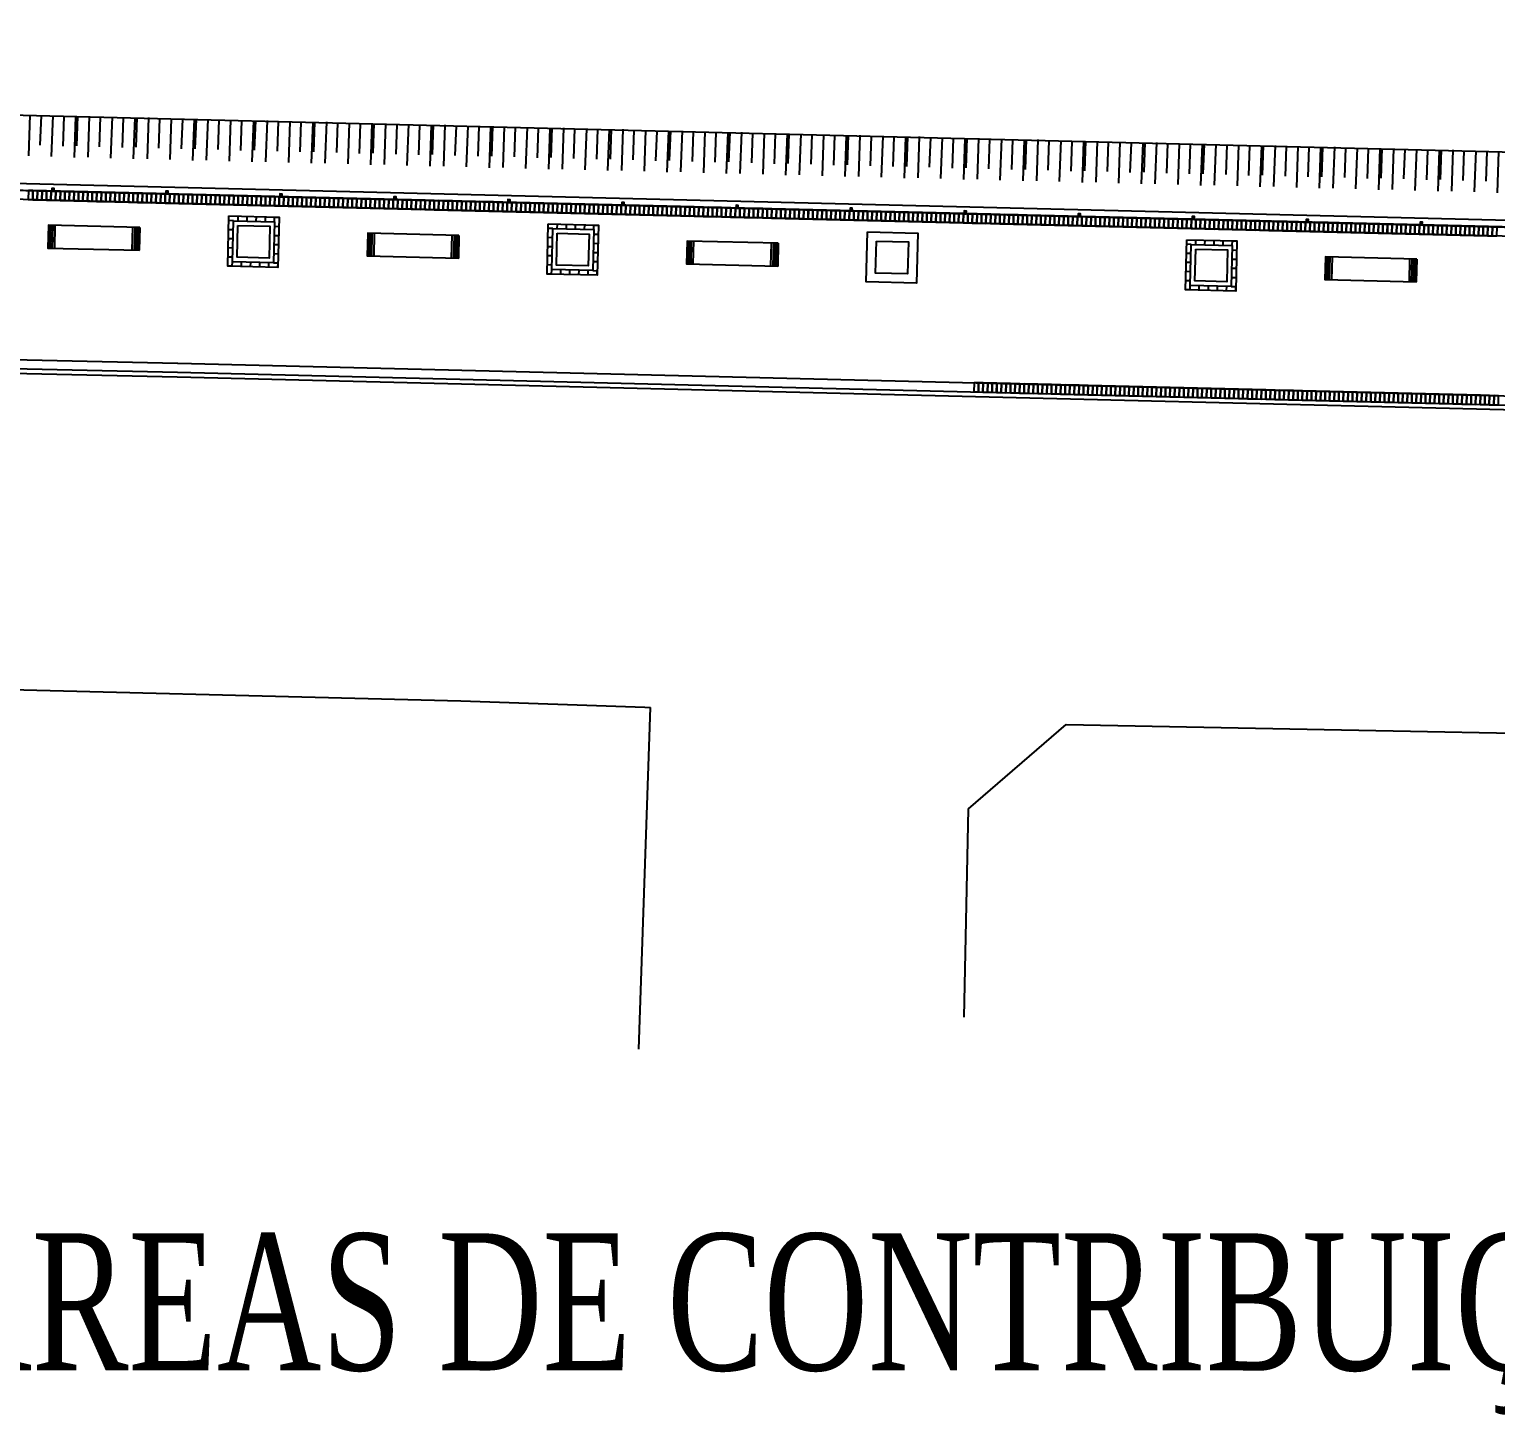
# Model space of a CAD drawing. Header units: inches. Extents: x 542650 to 544515, y 9574150 to 9574595.
# Drawn here: x 544399.41 to 544431.55, y 9574432.23 to 9574462.6 of the extents above; entities that cross this region are included whole.
import ezdxf

# ---------------------------------------------------------------- set-up
doc = ezdxf.new("R2010")
doc.units = ezdxf.units.IN
doc.header["$MEASUREMENT"] = 0
doc.layers.add('I-ARQ', color=8, linetype='Continuous')
doc.layers.add('I-NORMO_INST', color=4, linetype='Continuous')
doc.styles.add('ROMANS', font='romans', dxfattribs={"height": 0.2})
doc.styles.add('TITULO', font='times.ttf')

# ---------------------------------------------------------------- blocks, each defined once
blk = doc.blocks.new('TITOLO HS')
at = {"style": 'TITULO', "width": 0.7}
blk.add_attdef('LNOME', (0.000057, 0.002997), '', height=0.006, dxfattribs=at)
at = {"color": 253, "style": 'ROMANS', "width": 0.7}
blk.add_attdef('LESC', (0.01163, -0.000028), '', height=0.002, dxfattribs=at)
blk = doc.blocks.new('A$C14C97071')
at = {"layer": 'I-ARQ'}
for p, q in [((0, 0.5), (0, 0)), ((0.01, 0), (0.01, 0.5)), ((0.03, 0), (0.03, 0.5)), ((0.06, 0), (0.06, 0.5)), ((0.1, 0), (0.1, 0.5)), ((0.15, 0), (0.15, 0.5)), ((1.85, 0), (1.85, 0.5)), ((1.9, 0), (1.9, 0.5)), ((1.94, 0), (1.94, 0.5)), ((1.97, 0), (1.97, 0.5)), ((1.99, 0), (1.99, 0.5)), ((2, 0.5), (2, 0)), ((2, 0.5), (2, 0))]:
    blk.add_line(p, q, dxfattribs=at)
blk.add_lwpolyline([(0, 0.5), (2, 0.5), (2, 0), (0, 0)], close=True, dxfattribs=at)
blk = doc.blocks.new('TALUDE 02')
at = {"layer": 'I-ARQ'}
for p, q in [((-0.5, -0.006), (-0.507, 0.645)), ((-0.243, -0.013), (-0.253, 0.89)), ((0, 0), (-0.007, 0.651)), ((0.257, -0.007), (0.247, 0.895)), ((0.5, 0.006), (0.493, 0.657)), ((0.757, -0.001), (0.747, 0.901))]:
    blk.add_line(p, q, dxfattribs=at)
blk = doc.blocks.new('CERCA')
blk.add_lwpolyline([(-0.025, 0), (0.025, 0), (0.025, -0.06), (-0.025, -0.06)], close=True)
blk = doc.blocks.new('PISO TIJOLINHO')
at = {"layer": 'I-ARQ'}
blk.add_lwpolyline([(-0.05, 0), (-0.05, 0.2), (0.05, 0.2), (0.05, 0)], close=True, dxfattribs=at)
blk = doc.blocks.new('BL PRAÇA')
at = {"layer": 'I-ARQ'}
for p, q in [((464368.636, 9296025.782), (464371.59, 9295906.478)), ((464368.831, 9296025.977), (464371.786, 9295906.647)), ((464373.439, 9295906.514), (464370.56, 9296022.78)), ((464367.82, 9296004.178), (464367.92, 9296004.181)), ((464367.922, 9296004.081), (464367.92, 9296004.181)), ((464368.122, 9296004.086), (464368.12, 9296004.186)), ((464368.322, 9296004.091), (464368.32, 9296004.191)), ((464368.522, 9296004.096), (464368.52, 9296004.196)), ((464368.722, 9296004.101), (464368.72, 9296004.201)), ((464368.922, 9296004.106), (464368.92, 9296004.206)), ((464367.825, 9296003.979), (464367.925, 9296003.981)), ((464368.822, 9296004.103), (464368.922, 9296004.106)), ((464368.827, 9296003.903), (464368.927, 9296003.906)), ((464367.83, 9296003.779), (464367.93, 9296003.781)), ((464367.835, 9296003.579), (464367.935, 9296003.581)), ((464368.832, 9296003.703), (464368.932, 9296003.706)), ((464367.84, 9296003.379), (464367.94, 9296003.381)), ((464368.837, 9296003.503), (464368.937, 9296003.506)), ((464368.842, 9296003.303), (464368.942, 9296003.306)), ((464367.845, 9296003.179), (464367.945, 9296003.181)), ((464367.845, 9296003.179), (464367.847, 9296003.079)), ((464367.845, 9296003.179), (464367.847, 9296003.079)), ((464368.045, 9296003.184), (464368.047, 9296003.084)), ((464368.245, 9296003.189), (464368.247, 9296003.089)), ((464368.445, 9296003.194), (464368.447, 9296003.094)), ((464368.645, 9296003.199), (464368.647, 9296003.099)), ((464368.844, 9296003.204), (464368.847, 9296003.104)), ((464368.167, 9295990.183), (464368.267, 9295990.185)), ((464368.269, 9295990.085), (464368.267, 9295990.185)), ((464368.469, 9295990.09), (464368.467, 9295990.19)), ((464368.669, 9295990.095), (464368.666, 9295990.195)), ((464368.869, 9295990.1), (464368.866, 9295990.2)), ((464369.069, 9295990.105), (464369.066, 9295990.205)), ((464369.169, 9295990.108), (464369.269, 9295990.11)), ((464369.269, 9295990.11), (464369.266, 9295990.21)), ((464368.172, 9295989.983), (464368.272, 9295989.985)), ((464368.177, 9295989.783), (464368.276, 9295989.785)), ((464369.174, 9295989.908), (464369.274, 9295989.91)), ((464369.179, 9295989.708), (464369.279, 9295989.71)), ((464368.181, 9295989.583), (464368.281, 9295989.585)), ((464368.186, 9295989.383), (464368.286, 9295989.385)), ((464369.184, 9295989.508), (464369.284, 9295989.51)), ((464368.191, 9295989.183), (464368.291, 9295989.186)), ((464368.191, 9295989.183), (464368.194, 9295989.083)), ((464368.191, 9295989.183), (464368.194, 9295989.083)), ((464368.391, 9295989.188), (464368.394, 9295989.088)), ((464368.591, 9295989.193), (464368.594, 9295989.093)), ((464368.791, 9295989.198), (464368.794, 9295989.098)), ((464368.991, 9295989.203), (464368.994, 9295989.103)), ((464369.189, 9295989.308), (464369.289, 9295989.31)), ((464369.191, 9295989.208), (464369.194, 9295989.108)), ((464368.34, 9295983.185), (464368.44, 9295983.187)), ((464368.345, 9295982.985), (464368.445, 9295982.987)), ((464368.442, 9295983.087), (464368.44, 9295983.187)), ((464368.642, 9295983.092), (464368.64, 9295983.192)), ((464368.842, 9295983.097), (464368.84, 9295983.197)), ((464369.042, 9295983.102), (464369.04, 9295983.202)), ((464369.242, 9295983.107), (464369.24, 9295983.207)), ((464369.342, 9295983.11), (464369.442, 9295983.112)), ((464369.442, 9295983.112), (464369.44, 9295983.212)), ((464368.35, 9295982.785), (464368.45, 9295982.787)), ((464369.347, 9295982.91), (464369.447, 9295982.912)), ((464369.352, 9295982.71), (464369.452, 9295982.712)), ((464368.355, 9295982.585), (464368.455, 9295982.588)), ((464368.36, 9295982.385), (464368.46, 9295982.388)), ((464369.357, 9295982.51), (464369.457, 9295982.512)), ((464368.365, 9295982.185), (464368.465, 9295982.188)), ((464368.365, 9295982.185), (464368.367, 9295982.085)), ((464368.365, 9295982.185), (464368.367, 9295982.085)), ((464368.565, 9295982.19), (464368.567, 9295982.09)), ((464368.765, 9295982.195), (464368.767, 9295982.095)), ((464368.964, 9295982.2), (464368.967, 9295982.1)), ((464369.164, 9295982.205), (464369.167, 9295982.105)), ((464369.362, 9295982.31), (464369.462, 9295982.312)), ((464369.364, 9295982.21), (464369.367, 9295982.11))]:
    blk.add_line(p, q, dxfattribs=at)
for points in [[(464365.944, 9295980.98), (464364.857, 9296024.878), (464363.821, 9296061.55)], [(464358.322, 9296000.464), (464357.98, 9296017.817), (464357.569, 9296035.205)], [(464366.044, 9295980.983), (464364.957, 9296024.881), (464364.923, 9296026.081)], [(464366.244, 9295980.988), (464365.157, 9296024.886), (464365.129, 9296025.875), (464368.636, 9296025.782)], [(464418.306, 9295898.619), (464371.786, 9295906.647), (464368.831, 9296025.977), (464470.316, 9296025.139), (464470.316, 9295889.644), (464428.161, 9295896.919)], [(464371.933, 9295906.774), (464368.985, 9296025.826), (464470.166, 9296024.99), (464470.166, 9295889.822)], [(464418.332, 9295898.767), (464371.933, 9295906.774), (464368.985, 9296025.826), (464470.166, 9296024.99), (464470.166, 9295889.822), (464428.186, 9295897.066)], [(464351.9, 9295998.224), (464356.468, 9295998.322), (464358.322, 9296000.464)], [(464351.202, 9295991.095), (464358.694, 9295991.354)], [(464358.838, 9295987.196), (464358.699, 9295991.226), (464358.694, 9295991.354)], [(464360.063, 9295938.407), (464358.838, 9295987.196)], [(464368.018, 9295906.359), (464367.739, 9295917.273), (464367.273, 9295933.878), (464366.759, 9295948.848), (464366.38, 9295965.81), (464366.044, 9295980.982)], [(464368.222, 9295906.197), (464367.939, 9295917.278), (464367.473, 9295933.885), (464366.959, 9295948.854), (464366.58, 9295965.815), (464366.244, 9295980.987)]]:
    blk.add_lwpolyline(points, dxfattribs=at)
for points in [[(464368.947, 9296003.106), (464368.92, 9296004.206), (464367.82, 9296004.178), (464367.847, 9296003.079)], [(464368.844, 9296003.204), (464368.822, 9296004.103), (464367.922, 9296004.081), (464367.945, 9296003.181)], [(464368.742, 9296003.301), (464368.725, 9296004.001), (464368.025, 9296003.983), (464368.042, 9296003.284)], [(464369.12, 9295996.108), (464369.093, 9295997.208), (464367.993, 9295997.181), (464368.021, 9295996.081)], [(464368.915, 9295996.303), (464368.898, 9295997.003), (464368.198, 9295996.986), (464368.216, 9295996.286)], [(464369.294, 9295989.11), (464369.266, 9295990.21), (464368.167, 9295990.183), (464368.194, 9295989.083)], [(464369.191, 9295989.208), (464369.169, 9295990.108), (464368.269, 9295990.085), (464368.291, 9295989.186)], [(464369.089, 9295989.305), (464369.071, 9295990.005), (464368.371, 9295989.988), (464368.389, 9295989.288)], [(464369.467, 9295982.112), (464369.44, 9295983.212), (464368.34, 9295983.185), (464368.367, 9295982.085)], [(464369.364, 9295982.21), (464369.342, 9295983.11), (464368.442, 9295983.087), (464368.465, 9295982.188)], [(464369.262, 9295982.307), (464369.245, 9295983.007), (464368.545, 9295982.99), (464368.562, 9295982.29)]]:
    blk.add_lwpolyline(points, close=True, dxfattribs=at)
blk.add_lwpolyline([(464376.521, 9295897.711), (464372.174, 9295898.436, -0.359368), (464367.998, 9295903.24), (464367.639, 9295917.27), (464367.173, 9295933.875), (464366.659, 9295948.845), (464366.28, 9295965.808), (464365.944, 9295980.98)], format="xyb", dxfattribs=at)
for name, p, rotation in [('PISO TIJOLINHO', (464365.327, 9296009.886), 271.4288196814929), ('PISO TIJOLINHO', (464365.329, 9296009.786), 271.4288196814929), ('PISO TIJOLINHO', (464365.332, 9296009.686), 271.4288196814929), ('PISO TIJOLINHO', (464365.334, 9296009.586), 271.4288196814929), ('PISO TIJOLINHO', (464369.03, 9296009.851), 271.4184652561699), ('PISO TIJOLINHO', (464369.032, 9296009.751), 271.4184652561699), ('PISO TIJOLINHO', (464369.035, 9296009.651), 271.4184652561699), ('TALUDE 02', (464370.897, 9296009.182), 91.41846525649117), ('PISO TIJOLINHO', (464365.337, 9296009.486), 271.4288196814929), ('PISO TIJOLINHO', (464365.339, 9296009.386), 271.4288196814929), ('PISO TIJOLINHO', (464365.342, 9296009.286), 271.4288196814929), ('PISO TIJOLINHO', (464369.037, 9296009.551), 271.4184652561699), ('PISO TIJOLINHO', (464369.04, 9296009.451), 271.4184652561699), ('PISO TIJOLINHO', (464369.042, 9296009.351), 271.4184652561699), ('PISO TIJOLINHO', (464365.344, 9296009.186), 271.4288196814929), ('PISO TIJOLINHO', (464365.347, 9296009.086), 271.4288196814929), ('PISO TIJOLINHO', (464365.349, 9296008.986), 271.4288196814929), ('PISO TIJOLINHO', (464369.045, 9296009.251), 271.4184652561699), ('PISO TIJOLINHO', (464369.047, 9296009.151), 271.4184652561699), ('PISO TIJOLINHO', (464369.05, 9296009.052), 271.4184652561699), ('PISO TIJOLINHO', (464369.052, 9296008.952), 271.4184652561699), ('PISO TIJOLINHO', (464365.352, 9296008.886), 271.4288196814929), ('PISO TIJOLINHO', (464365.354, 9296008.786), 271.4288196814929), ('PISO TIJOLINHO', (464365.357, 9296008.686), 271.4288196814929), ('PISO TIJOLINHO', (464369.055, 9296008.852), 271.4184652561699), ('PISO TIJOLINHO', (464369.057, 9296008.752), 271.4184652561699), ('PISO TIJOLINHO', (464369.06, 9296008.652), 271.4184652561699), ('PISO TIJOLINHO', (464365.359, 9296008.586), 271.4288196814929), ('PISO TIJOLINHO', (464365.362, 9296008.486), 271.4288196814929), ('PISO TIJOLINHO', (464365.364, 9296008.386), 271.4288196814929), ('PISO TIJOLINHO', (464369.062, 9296008.552), 271.4184652561699), ('PISO TIJOLINHO', (464369.065, 9296008.452), 271.4184652561699), ('PISO TIJOLINHO', (464369.067, 9296008.352), 271.4184652561699), ('TALUDE 02', (464370.929, 9296007.882), 91.41846525649117), ('PISO TIJOLINHO', (464365.367, 9296008.286), 271.4288196814929), ('PISO TIJOLINHO', (464365.369, 9296008.186), 271.4288196814929), ('PISO TIJOLINHO', (464365.372, 9296008.086), 271.4288196814929), ('PISO TIJOLINHO', (464365.374, 9296007.986), 271.4288196814929), ('A$C14C97071', (464368.022, 9296008.135), 271.4184652555464), ('PISO TIJOLINHO', (464369.07, 9296008.252), 271.4184652561699), ('PISO TIJOLINHO', (464369.072, 9296008.152), 271.4184652561699), ('PISO TIJOLINHO', (464369.075, 9296008.052), 271.4184652561699), ('CERCA', (464369.27, 9296008.244), 91.41846525654215), ('PISO TIJOLINHO', (464365.377, 9296007.886), 271.4288196814929), ('PISO TIJOLINHO', (464365.379, 9296007.786), 271.4288196814929), ('PISO TIJOLINHO', (464365.382, 9296007.686), 271.4288196814929), ('PISO TIJOLINHO', (464369.077, 9296007.952), 271.4184652561699), ('PISO TIJOLINHO', (464369.08, 9296007.852), 271.4184652561699), ('PISO TIJOLINHO', (464369.082, 9296007.752), 271.4184652561699), ('PISO TIJOLINHO', (464369.084, 9296007.652), 271.4184652561699), ('PISO TIJOLINHO', (464365.384, 9296007.587), 271.4288196814929), ('PISO TIJOLINHO', (464365.387, 9296007.487), 271.4288196814929), ('PISO TIJOLINHO', (464365.389, 9296007.387), 271.4288196814929), ('PISO TIJOLINHO', (464369.087, 9296007.552), 271.4184652561699), ('PISO TIJOLINHO', (464369.089, 9296007.452), 271.4184652561699), ('PISO TIJOLINHO', (464369.092, 9296007.352), 271.4184652561699), ('PISO TIJOLINHO', (464365.392, 9296007.287), 271.4288196814929), ('PISO TIJOLINHO', (464365.394, 9296007.187), 271.4288196814929), ('PISO TIJOLINHO', (464365.397, 9296007.087), 271.4288196814929), ('PISO TIJOLINHO', (464369.094, 9296007.252), 271.4184652561699), ('PISO TIJOLINHO', (464369.097, 9296007.152), 271.4184652561699), ('PISO TIJOLINHO', (464369.099, 9296007.052), 271.4184652561699), ('TALUDE 02', (464370.961, 9296006.583), 91.41846525649117), ('PISO TIJOLINHO', (464365.399, 9296006.987), 271.4288196814929), ('PISO TIJOLINHO', (464365.402, 9296006.887), 271.4288196814929), ('PISO TIJOLINHO', (464365.404, 9296006.787), 271.4288196814929), ('PISO TIJOLINHO', (464365.407, 9296006.687), 271.4288196814929), ('PISO TIJOLINHO', (464369.102, 9296006.952), 271.4184652561699), ('PISO TIJOLINHO', (464369.104, 9296006.852), 271.4184652561699), ('PISO TIJOLINHO', (464369.107, 9296006.752), 271.4184652561699), ('PISO TIJOLINHO', (464365.409, 9296006.587), 271.4288196814929), ('PISO TIJOLINHO', (464365.412, 9296006.487), 271.4288196814929), ('PISO TIJOLINHO', (464365.414, 9296006.387), 271.4288196814929), ('PISO TIJOLINHO', (464369.109, 9296006.652), 271.4184652561699), ('PISO TIJOLINHO', (464369.112, 9296006.552), 271.4184652561699), ('PISO TIJOLINHO', (464369.114, 9296006.452), 271.4184652561699), ('PISO TIJOLINHO', (464365.417, 9296006.287), 271.4288196814929), ('PISO TIJOLINHO', (464365.419, 9296006.187), 271.4288196814929), ('PISO TIJOLINHO', (464365.421, 9296006.087), 271.4288196814929), ('PISO TIJOLINHO', (464369.117, 9296006.352), 271.4184652561699), ('PISO TIJOLINHO', (464369.119, 9296006.252), 271.4184652561699), ('PISO TIJOLINHO', (464369.122, 9296006.152), 271.4184652561699), ('PISO TIJOLINHO', (464369.124, 9296006.052), 271.4184652561699), ('PISO TIJOLINHO', (464365.424, 9296005.987), 271.4288196814929), ('PISO TIJOLINHO', (464365.426, 9296005.887), 271.4288196814929), ('PISO TIJOLINHO', (464365.429, 9296005.787), 271.4288196814929), ('PISO TIJOLINHO', (464369.127, 9296005.952), 271.4184652561699), ('PISO TIJOLINHO', (464369.129, 9296005.853), 271.4184652561699), ('PISO TIJOLINHO', (464369.131, 9296005.753), 271.4184652561699), ('TALUDE 02', (464370.994, 9296005.283), 91.41846525649117), ('PISO TIJOLINHO', (464365.431, 9296005.687), 271.4288196814929), ('PISO TIJOLINHO', (464365.434, 9296005.587), 271.4288196814929), ('PISO TIJOLINHO', (464365.436, 9296005.487), 271.4288196814929), ('PISO TIJOLINHO', (464369.134, 9296005.653), 271.4184652561699), ('PISO TIJOLINHO', (464369.136, 9296005.553), 271.4184652561699), ('PISO TIJOLINHO', (464369.139, 9296005.453), 271.4184652561699), ('CERCA', (464369.332, 9296005.745), 91.41846525654215), ('PISO TIJOLINHO', (464365.439, 9296005.387), 271.4288196814929), ('PISO TIJOLINHO', (464365.441, 9296005.287), 271.4288196814929), ('PISO TIJOLINHO', (464365.444, 9296005.187), 271.4288196814929), ('PISO TIJOLINHO', (464365.446, 9296005.087), 271.4288196814929), ('PISO TIJOLINHO', (464369.141, 9296005.353), 271.4184652561699), ('PISO TIJOLINHO', (464369.144, 9296005.253), 271.4184652561699), ('PISO TIJOLINHO', (464369.146, 9296005.153), 271.4184652561699), ('PISO TIJOLINHO', (464365.449, 9296004.987), 271.4288196814929), ('PISO TIJOLINHO', (464365.451, 9296004.887), 271.4288196814929), ('PISO TIJOLINHO', (464365.454, 9296004.787), 271.4288196814929), ('PISO TIJOLINHO', (464369.149, 9296005.053), 271.4184652561699), ('PISO TIJOLINHO', (464369.151, 9296004.953), 271.4184652561699), ('PISO TIJOLINHO', (464369.154, 9296004.853), 271.4184652561699), ('PISO TIJOLINHO', (464365.456, 9296004.687), 271.4288196814929), ('PISO TIJOLINHO', (464365.459, 9296004.587), 271.4288196814929), ('PISO TIJOLINHO', (464365.461, 9296004.487), 271.4288196814929), ('PISO TIJOLINHO', (464369.156, 9296004.753), 271.4184652561699), ('PISO TIJOLINHO', (464369.159, 9296004.653), 271.4184652561699), ('PISO TIJOLINHO', (464369.161, 9296004.553), 271.4184652561699), ('PISO TIJOLINHO', (464369.164, 9296004.453), 271.4184652561699), ('TALUDE 02', (464371.026, 9296003.984), 91.41846525649117), ('PISO TIJOLINHO', (464365.464, 9296004.388), 271.4288196814929), ('PISO TIJOLINHO', (464365.466, 9296004.288), 271.4288196814929), ('PISO TIJOLINHO', (464365.469, 9296004.188), 271.4288196814929), ('PISO TIJOLINHO', (464369.166, 9296004.353), 271.4184652561699), ('PISO TIJOLINHO', (464369.169, 9296004.253), 271.4184652561699), ('PISO TIJOLINHO', (464369.171, 9296004.153), 271.4184652561699), ('PISO TIJOLINHO', (464365.471, 9296004.088), 271.4288196814929), ('PISO TIJOLINHO', (464365.474, 9296003.988), 271.4288196814929), ('PISO TIJOLINHO', (464365.476, 9296003.888), 271.4288196814929), ('PISO TIJOLINHO', (464369.174, 9296004.053), 271.4184652561699), ('PISO TIJOLINHO', (464369.176, 9296003.953), 271.4184652561699), ('PISO TIJOLINHO', (464369.179, 9296003.853), 271.4184652561699), ('PISO TIJOLINHO', (464365.479, 9296003.788), 271.4288196814929), ('PISO TIJOLINHO', (464365.481, 9296003.688), 271.4288196814929), ('PISO TIJOLINHO', (464365.484, 9296003.588), 271.4288196814929), ('PISO TIJOLINHO', (464365.486, 9296003.488), 271.4288196814929), ('PISO TIJOLINHO', (464369.181, 9296003.753), 271.4184652561699), ('PISO TIJOLINHO', (464369.183, 9296003.653), 271.4184652561699), ('PISO TIJOLINHO', (464369.186, 9296003.553), 271.4184652561699), ('PISO TIJOLINHO', (464365.489, 9296003.388), 271.4288196814929), ('PISO TIJOLINHO', (464365.491, 9296003.288), 271.4288196814929), ('PISO TIJOLINHO', (464365.494, 9296003.188), 271.4288196814929), ('PISO TIJOLINHO', (464369.188, 9296003.453), 271.4184652561699), ('PISO TIJOLINHO', (464369.191, 9296003.353), 271.4184652561699), ('PISO TIJOLINHO', (464369.193, 9296003.253), 271.4184652561699), ('PISO TIJOLINHO', (464369.196, 9296003.153), 271.4184652561699), ('CERCA', (464369.394, 9296003.246), 91.41846525654215), ('TALUDE 02', (464371.058, 9296002.684), 91.41846525649117), ('PISO TIJOLINHO', (464365.496, 9296003.088), 271.4288196814929), ('PISO TIJOLINHO', (464365.499, 9296002.988), 271.4288196814929), ('PISO TIJOLINHO', (464365.501, 9296002.888), 271.4184643646406), ('PISO TIJOLINHO', (464369.198, 9296003.053), 271.4184652561699), ('PISO TIJOLINHO', (464369.201, 9296002.953), 271.4184652561699), ('PISO TIJOLINHO', (464369.203, 9296002.853), 271.4184652561699), ('PISO TIJOLINHO', (464365.504, 9296002.788), 271.4184643646406), ('PISO TIJOLINHO', (464365.506, 9296002.688), 271.4184643646406), ('PISO TIJOLINHO', (464365.509, 9296002.588), 271.4184643646406), ('PISO TIJOLINHO', (464369.206, 9296002.753), 271.4184652561699), ('PISO TIJOLINHO', (464369.208, 9296002.653), 271.4184652561699), ('PISO TIJOLINHO', (464369.211, 9296002.554), 271.4184652561699), ('PISO TIJOLINHO', (464365.511, 9296002.488), 271.4184643646406), ('PISO TIJOLINHO', (464365.514, 9296002.388), 271.4184643646406), ('PISO TIJOLINHO', (464365.516, 9296002.288), 271.4184643646406), ('PISO TIJOLINHO', (464365.519, 9296002.188), 271.4184643646406), ('PISO TIJOLINHO', (464369.213, 9296002.454), 271.4184652561699), ('PISO TIJOLINHO', (464369.216, 9296002.354), 271.4184652561699), ('PISO TIJOLINHO', (464369.218, 9296002.254), 271.4184652561699), ('PISO TIJOLINHO', (464365.521, 9296002.088), 271.4184643646406), ('PISO TIJOLINHO', (464365.524, 9296001.988), 271.4184643646406), ('PISO TIJOLINHO', (464365.526, 9296001.888), 271.4184643646406), ('PISO TIJOLINHO', (464369.221, 9296002.154), 271.4184652561699), ('PISO TIJOLINHO', (464369.223, 9296002.054), 271.4184652561699), ('PISO TIJOLINHO', (464369.226, 9296001.954), 271.4184652561699), ('TALUDE 02', (464371.09, 9296001.384), 91.41846525649117), ('PISO TIJOLINHO', (464365.529, 9296001.788), 271.4184643646406), ('PISO TIJOLINHO', (464365.531, 9296001.688), 271.4184643646406), ('PISO TIJOLINHO', (464365.533, 9296001.588), 271.4184643646406), ('PISO TIJOLINHO', (464369.228, 9296001.854), 271.4184652561699), ('PISO TIJOLINHO', (464369.231, 9296001.754), 271.4184652561699), ('PISO TIJOLINHO', (464369.233, 9296001.654), 271.4184652561699), ('PISO TIJOLINHO', (464369.235, 9296001.554), 271.4184652561699), ('PISO TIJOLINHO', (464365.536, 9296001.488), 271.4184643646406), ('PISO TIJOLINHO', (464365.538, 9296001.388), 271.4184643646406), ('PISO TIJOLINHO', (464365.541, 9296001.288), 271.4184643646406), ('PISO TIJOLINHO', (464369.238, 9296001.454), 271.4184652561699), ('PISO TIJOLINHO', (464369.24, 9296001.354), 271.4184652561699), ('PISO TIJOLINHO', (464369.243, 9296001.254), 271.4184652565636), ('PISO TIJOLINHO', (464365.543, 9296001.188), 271.4184643646406), ('PISO TIJOLINHO', (464365.546, 9296001.089), 271.4184643646406), ('PISO TIJOLINHO', (464365.548, 9296000.989), 271.4184643646406), ('PISO TIJOLINHO', (464369.245, 9296001.154), 271.4184652565636), ('PISO TIJOLINHO', (464369.248, 9296001.054), 271.4184652565636), ('PISO TIJOLINHO', (464369.25, 9296000.954), 271.4184652565636), ('PISO TIJOLINHO', (464365.551, 9296000.889), 271.4184643646406), ('PISO TIJOLINHO', (464365.553, 9296000.789), 271.4184643646406), ('PISO TIJOLINHO', (464365.556, 9296000.689), 271.4184643646406), ('PISO TIJOLINHO', (464365.558, 9296000.589), 271.4184643646406), ('PISO TIJOLINHO', (464369.253, 9296000.854), 271.4184652565636), ('PISO TIJOLINHO', (464369.255, 9296000.754), 271.4184652565636), ('PISO TIJOLINHO', (464369.258, 9296000.654), 271.4184652565636), ('CERCA', (464369.455, 9296000.747), 91.41846525654215), ('TALUDE 02', (464371.122, 9296000.085), 91.41846525649117), ('PISO TIJOLINHO', (464365.561, 9296000.489), 271.4184643646406), ('PISO TIJOLINHO', (464365.563, 9296000.389), 271.4184643646406), ('PISO TIJOLINHO', (464365.566, 9296000.289), 271.4184643646406), ('PISO TIJOLINHO', (464369.26, 9296000.554), 271.4184652565636), ('PISO TIJOLINHO', (464369.263, 9296000.454), 271.4184652565636), ('PISO TIJOLINHO', (464369.265, 9296000.354), 271.4184652565636), ('PISO TIJOLINHO', (464365.568, 9296000.189), 271.4184643646406), ('PISO TIJOLINHO', (464365.571, 9296000.089), 271.4184643646406), ('PISO TIJOLINHO', (464365.573, 9295999.989), 271.4184643646406), ('PISO TIJOLINHO', (464369.268, 9296000.254), 271.4184652565636), ('PISO TIJOLINHO', (464369.27, 9296000.154), 271.4184652565636), ('PISO TIJOLINHO', (464369.273, 9296000.054), 271.4184652565636), ('PISO TIJOLINHO', (464369.275, 9295999.954), 271.4184652565636), ('PISO TIJOLINHO', (464365.576, 9295999.889), 271.4184643646406), ('PISO TIJOLINHO', (464365.578, 9295999.789), 271.4184643646406), ('PISO TIJOLINHO', (464365.58, 9295999.689), 271.4184643646406), ('PISO TIJOLINHO', (464369.278, 9295999.854), 271.4184652565636), ('PISO TIJOLINHO', (464369.28, 9295999.754), 271.4184652565636), ('PISO TIJOLINHO', (464369.282, 9295999.654), 271.4184652565636), ('PISO TIJOLINHO', (464365.583, 9295999.589), 271.4184643646406), ('PISO TIJOLINHO', (464365.585, 9295999.489), 271.4184643646406), ('PISO TIJOLINHO', (464365.588, 9295999.389), 271.4184643646406), ('PISO TIJOLINHO', (464369.285, 9295999.554), 271.4184652565636), ('PISO TIJOLINHO', (464369.287, 9295999.454), 271.4184652565636), ('PISO TIJOLINHO', (464369.29, 9295999.355), 271.4184652565636), ('TALUDE 02', (464371.155, 9295998.785), 91.41846525649117), ('PISO TIJOLINHO', (464365.59, 9295999.289), 271.4184643646406), ('PISO TIJOLINHO', (464365.593, 9295999.189), 271.4184643646406), ('PISO TIJOLINHO', (464365.595, 9295999.089), 271.4184643646406), ('PISO TIJOLINHO', (464365.598, 9295998.989), 271.4184643646406), ('PISO TIJOLINHO', (464369.292, 9295999.255), 271.4184652565636), ('PISO TIJOLINHO', (464369.295, 9295999.155), 271.4184652565636), ('PISO TIJOLINHO', (464369.297, 9295999.055), 271.4184652565636), ('PISO TIJOLINHO', (464365.6, 9295998.889), 271.4184643646406), ('PISO TIJOLINHO', (464365.603, 9295998.789), 271.4184643646406), ('PISO TIJOLINHO', (464365.605, 9295998.689), 271.4184643646406), ('PISO TIJOLINHO', (464369.3, 9295998.955), 271.4184652565636), ('PISO TIJOLINHO', (464369.302, 9295998.855), 271.4184652565636), ('PISO TIJOLINHO', (464369.305, 9295998.755), 271.4184652565636), ('PISO TIJOLINHO', (464369.307, 9295998.655), 271.4184652565636), ('PISO TIJOLINHO', (464365.608, 9295998.589), 271.4184643646406), ('PISO TIJOLINHO', (464365.61, 9295998.489), 271.4184643646406), ('PISO TIJOLINHO', (464369.31, 9295998.555), 271.4184652565636), ('PISO TIJOLINHO', (464369.312, 9295998.455), 271.4184652565636), ('PISO TIJOLINHO', (464369.315, 9295998.355), 271.4184652565636), ('PISO TIJOLINHO', (464369.317, 9295998.255), 271.4184652565636), ('PISO TIJOLINHO', (464369.32, 9295998.155), 271.4184652565636), ('PISO TIJOLINHO', (464369.322, 9295998.055), 271.4184652565636), ('CERCA', (464369.517, 9295998.248), 91.41846525654215), ('TALUDE 02', (464371.187, 9295997.486), 91.41846525649117), ('PISO TIJOLINHO', (464369.325, 9295997.955), 271.4184652565636), ('PISO TIJOLINHO', (464369.327, 9295997.855), 271.4184652565636), ('PISO TIJOLINHO', (464369.33, 9295997.755), 271.4184652565636), ('PISO TIJOLINHO', (464369.332, 9295997.655), 271.4184652565636), ('PISO TIJOLINHO', (464369.334, 9295997.555), 271.4184652565636), ('PISO TIJOLINHO', (464369.337, 9295997.455), 271.4184652565636), ('PISO TIJOLINHO', (464369.339, 9295997.355), 271.4184652565636), ('PISO TIJOLINHO', (464369.342, 9295997.255), 271.4184652565636), ('PISO TIJOLINHO', (464369.344, 9295997.155), 271.4184652565636), ('PISO TIJOLINHO', (464369.347, 9295997.055), 271.4184652565636), ('PISO TIJOLINHO', (464369.349, 9295996.955), 271.4184652565636), ('PISO TIJOLINHO', (464369.352, 9295996.855), 271.4184652565636), ('PISO TIJOLINHO', (464369.354, 9295996.755), 271.4184652565636), ('TALUDE 02', (464371.219, 9295996.186), 91.41846525649117), ('PISO TIJOLINHO', (464369.357, 9295996.655), 271.4184652565636), ('PISO TIJOLINHO', (464369.359, 9295996.555), 271.4184652565636), ('PISO TIJOLINHO', (464369.362, 9295996.455), 271.4184652565636), ('PISO TIJOLINHO', (464369.364, 9295996.355), 271.4184652565636), ('PISO TIJOLINHO', (464369.367, 9295996.255), 271.4184652565636), ('PISO TIJOLINHO', (464369.369, 9295996.155), 271.4184652565636), ('PISO TIJOLINHO', (464369.372, 9295996.056), 271.4184652565636), ('PISO TIJOLINHO', (464369.374, 9295995.956), 271.4184652565636), ('PISO TIJOLINHO', (464369.377, 9295995.856), 271.4184652565636), ('PISO TIJOLINHO', (464369.379, 9295995.756), 271.4184652565636), ('PISO TIJOLINHO', (464369.382, 9295995.656), 271.4184652565636), ('PISO TIJOLINHO', (464369.384, 9295995.556), 271.4184652565636), ('PISO TIJOLINHO', (464369.386, 9295995.456), 271.4184652565636), ('CERCA', (464369.579, 9295995.748), 91.41846525654215), ('TALUDE 02', (464371.251, 9295994.886), 91.41846525649117), ('PISO TIJOLINHO', (464369.389, 9295995.356), 271.4184652565636), ('PISO TIJOLINHO', (464369.391, 9295995.256), 271.4184652565636), ('PISO TIJOLINHO', (464369.394, 9295995.156), 271.4184652565636), ('PISO TIJOLINHO', (464369.396, 9295995.056), 271.4184652565636), ('PISO TIJOLINHO', (464369.399, 9295994.956), 271.4184652565636), ('PISO TIJOLINHO', (464369.401, 9295994.856), 271.4184652565636), ('PISO TIJOLINHO', (464369.404, 9295994.756), 271.4184652565636), ('PISO TIJOLINHO', (464369.406, 9295994.656), 271.4184652565636), ('PISO TIJOLINHO', (464369.409, 9295994.556), 271.4184652565636), ('PISO TIJOLINHO', (464369.411, 9295994.456), 271.4184652565636), ('PISO TIJOLINHO', (464369.414, 9295994.356), 271.4184652565636), ('PISO TIJOLINHO', (464369.416, 9295994.256), 271.4184652565636), ('PISO TIJOLINHO', (464369.419, 9295994.156), 271.4184652565636), ('TALUDE 02', (464371.283, 9295993.587), 91.41846525649117), ('A$C14C97071', (464368.369, 9295994.139), 271.4184652555464), ('PISO TIJOLINHO', (464369.421, 9295994.056), 271.4184652565636), ('PISO TIJOLINHO', (464369.424, 9295993.956), 271.4184652565636), ('PISO TIJOLINHO', (464369.426, 9295993.856), 271.4184652565636), ('PISO TIJOLINHO', (464369.429, 9295993.756), 271.4184652565636), ('PISO TIJOLINHO', (464369.431, 9295993.656), 271.4184652565636), ('PISO TIJOLINHO', (464369.433, 9295993.556), 271.4184652565636), ('PISO TIJOLINHO', (464369.436, 9295993.456), 271.4184652565636), ('PISO TIJOLINHO', (464369.438, 9295993.356), 271.4184652565636), ('PISO TIJOLINHO', (464369.441, 9295993.256), 271.4184652565636), ('CERCA', (464369.641, 9295993.249), 91.41846525654215), ('PISO TIJOLINHO', (464369.443, 9295993.156), 271.4184652565636), ('PISO TIJOLINHO', (464369.446, 9295993.056), 271.4184652565636), ('PISO TIJOLINHO', (464369.448, 9295992.956), 271.4184652565636), ('TALUDE 02', (464371.315, 9295992.287), 91.41846525649117), ('PISO TIJOLINHO', (464369.451, 9295992.856), 271.4184652565636), ('PISO TIJOLINHO', (464369.453, 9295992.757), 271.4184652565636), ('PISO TIJOLINHO', (464369.456, 9295992.657), 271.4184652565636), ('PISO TIJOLINHO', (464369.458, 9295992.557), 271.4184652565636), ('PISO TIJOLINHO', (464369.461, 9295992.457), 271.4184652565636), ('PISO TIJOLINHO', (464369.463, 9295992.357), 271.4184652565636), ('PISO TIJOLINHO', (464369.466, 9295992.257), 271.4184652565636), ('PISO TIJOLINHO', (464369.468, 9295992.157), 271.4184652565636), ('PISO TIJOLINHO', (464369.471, 9295992.057), 271.4184652565636), ('PISO TIJOLINHO', (464369.473, 9295991.957), 271.4184653892337), ('PISO TIJOLINHO', (464369.476, 9295991.857), 271.4184653892337), ('PISO TIJOLINHO', (464369.478, 9295991.757), 271.4184653892337), ('PISO TIJOLINHO', (464369.481, 9295991.657), 271.4184653892337), ('TALUDE 02', (464371.348, 9295990.988), 91.41846525649117), ('PISO TIJOLINHO', (464369.483, 9295991.557), 271.4184653892337), ('PISO TIJOLINHO', (464369.485, 9295991.457), 271.4184653892337), ('PISO TIJOLINHO', (464369.488, 9295991.357), 271.4184653892337), ('PISO TIJOLINHO', (464369.49, 9295991.257), 271.4184653892337), ('PISO TIJOLINHO', (464369.493, 9295991.157), 271.4184653892337), ('PISO TIJOLINHO', (464369.495, 9295991.057), 271.4184653892337), ('PISO TIJOLINHO', (464369.498, 9295990.957), 271.4184653892337), ('PISO TIJOLINHO', (464369.5, 9295990.857), 271.4184653892337), ('PISO TIJOLINHO', (464369.503, 9295990.757), 271.4184653892337), ('PISO TIJOLINHO', (464369.505, 9295990.657), 271.4184653892337), ('CERCA', (464369.703, 9295990.75), 91.41846525654215), ('PISO TIJOLINHO', (464369.508, 9295990.557), 271.4184653892337), ('PISO TIJOLINHO', (464369.51, 9295990.457), 271.4184653892337), ('PISO TIJOLINHO', (464369.513, 9295990.357), 271.4184653892337), ('TALUDE 02', (464371.38, 9295989.688), 91.41846525649117), ('PISO TIJOLINHO', (464369.515, 9295990.257), 271.4184653892337), ('PISO TIJOLINHO', (464369.518, 9295990.157), 271.4184653892337), ('PISO TIJOLINHO', (464369.52, 9295990.057), 271.4184653892337), ('PISO TIJOLINHO', (464369.523, 9295989.957), 271.4184653892337), ('PISO TIJOLINHO', (464369.525, 9295989.857), 271.4184653892337), ('PISO TIJOLINHO', (464369.528, 9295989.757), 271.4184653892337), ('PISO TIJOLINHO', (464369.53, 9295989.657), 271.4184653892337), ('PISO TIJOLINHO', (464369.533, 9295989.558), 271.4184653892337), ('PISO TIJOLINHO', (464369.535, 9295989.458), 271.4184653892337), ('PISO TIJOLINHO', (464369.537, 9295989.358), 271.4184653892337), ('PISO TIJOLINHO', (464369.54, 9295989.258), 271.4184653892337), ('PISO TIJOLINHO', (464369.542, 9295989.158), 271.4184653892337), ('PISO TIJOLINHO', (464369.545, 9295989.058), 271.4184653892337), ('TALUDE 02', (464371.412, 9295988.388), 91.41846525649117), ('PISO TIJOLINHO', (464369.547, 9295988.958), 271.4184653892337), ('PISO TIJOLINHO', (464369.55, 9295988.858), 271.4184653892337), ('PISO TIJOLINHO', (464369.552, 9295988.758), 271.4184653892337), ('PISO TIJOLINHO', (464369.555, 9295988.658), 271.4184653892337), ('PISO TIJOLINHO', (464369.557, 9295988.558), 271.4184653892337), ('PISO TIJOLINHO', (464369.56, 9295988.458), 271.4184653892337), ('PISO TIJOLINHO', (464369.562, 9295988.358), 271.4184653892337), ('PISO TIJOLINHO', (464369.565, 9295988.258), 271.4184653892337), ('PISO TIJOLINHO', (464369.567, 9295988.158), 271.4184653892337), ('PISO TIJOLINHO', (464369.57, 9295988.058), 271.4184653892337), ('CERCA', (464369.765, 9295988.251), 91.41846525654215), ('PISO TIJOLINHO', (464369.572, 9295987.958), 271.4184653892337), ('PISO TIJOLINHO', (464369.575, 9295987.858), 271.4184653892337), ('PISO TIJOLINHO', (464369.577, 9295987.758), 271.4184653892337), ('TALUDE 02', (464371.444, 9295987.089), 91.41846525649117), ('PISO TIJOLINHO', (464369.58, 9295987.658), 271.4184653892337), ('PISO TIJOLINHO', (464369.582, 9295987.558), 271.4184653892337), ('PISO TIJOLINHO', (464369.584, 9295987.458), 271.4184653892337), ('A$C14C97071', (464368.542, 9295987.141), 271.4184652555464), ('PISO TIJOLINHO', (464369.587, 9295987.358), 271.4184653892337), ('PISO TIJOLINHO', (464369.589, 9295987.258), 271.4184653892337), ('PISO TIJOLINHO', (464369.592, 9295987.158), 271.4184653892337), ('PISO TIJOLINHO', (464369.594, 9295987.058), 271.4184653892337), ('PISO TIJOLINHO', (464369.597, 9295986.958), 271.4184653892337), ('PISO TIJOLINHO', (464369.599, 9295986.858), 271.4184653892337), ('PISO TIJOLINHO', (464369.602, 9295986.758), 271.4184653892337), ('PISO TIJOLINHO', (464369.604, 9295986.658), 271.4184653892337), ('PISO TIJOLINHO', (464369.607, 9295986.558), 271.4184653892337), ('PISO TIJOLINHO', (464369.609, 9295986.458), 271.4184653892337), ('TALUDE 02', (464371.476, 9295985.789), 91.41846525649117), ('PISO TIJOLINHO', (464369.612, 9295986.358), 271.4184653892337), ('PISO TIJOLINHO', (464369.614, 9295986.259), 271.4184653892337), ('PISO TIJOLINHO', (464369.617, 9295986.159), 271.4184653892337), ('PISO TIJOLINHO', (464369.619, 9295986.059), 271.4184653892337), ('PISO TIJOLINHO', (464369.622, 9295985.959), 271.4184653892337), ('PISO TIJOLINHO', (464369.624, 9295985.859), 271.4184653892337), ('PISO TIJOLINHO', (464369.627, 9295985.759), 271.4184653892337), ('PISO TIJOLINHO', (464369.629, 9295985.659), 271.4184653892337), ('PISO TIJOLINHO', (464369.632, 9295985.559), 271.4184653892337), ('CERCA', (464369.827, 9295985.751), 91.41846525654215), ('PISO TIJOLINHO', (464369.634, 9295985.459), 271.4184653892337), ('PISO TIJOLINHO', (464369.636, 9295985.359), 271.4184653892337), ('PISO TIJOLINHO', (464369.639, 9295985.259), 271.4184653892337), ('PISO TIJOLINHO', (464369.641, 9295985.159), 271.4184653892337), ('TALUDE 02', (464371.509, 9295984.49), 91.41846525649117), ('PISO TIJOLINHO', (464369.644, 9295985.059), 271.4184653892337), ('PISO TIJOLINHO', (464369.646, 9295984.959), 271.4184651767288), ('PISO TIJOLINHO', (464369.649, 9295984.859), 271.4184651767288), ('PISO TIJOLINHO', (464369.651, 9295984.759), 271.4184651767288), ('PISO TIJOLINHO', (464369.654, 9295984.659), 271.4184651767288), ('PISO TIJOLINHO', (464369.656, 9295984.559), 271.4184651767288), ('PISO TIJOLINHO', (464369.659, 9295984.459), 271.4184651767288), ('PISO TIJOLINHO', (464369.661, 9295984.359), 271.4184651767288), ('PISO TIJOLINHO', (464369.664, 9295984.259), 271.4184651767288), ('PISO TIJOLINHO', (464369.666, 9295984.159), 271.4184651767288), ('PISO TIJOLINHO', (464369.669, 9295984.059), 271.4184651767288), ('PISO TIJOLINHO', (464369.671, 9295983.959), 271.4184651767288), ('TALUDE 02', (464371.541, 9295983.19), 91.41846525649117), ('PISO TIJOLINHO', (464369.674, 9295983.859), 271.4184651767288), ('PISO TIJOLINHO', (464369.676, 9295983.759), 271.4184651767288), ('PISO TIJOLINHO', (464369.679, 9295983.659), 271.4184651767288), ('PISO TIJOLINHO', (464369.681, 9295983.559), 271.4184651767288), ('PISO TIJOLINHO', (464369.684, 9295983.459), 271.4184651767288), ('PISO TIJOLINHO', (464369.686, 9295983.359), 271.4184651767288), ('PISO TIJOLINHO', (464369.688, 9295983.259), 271.4184651767288), ('CERCA', (464369.889, 9295983.252), 91.41846525654215), ('PISO TIJOLINHO', (464369.691, 9295983.159), 271.4184651767288), ('PISO TIJOLINHO', (464369.693, 9295983.059), 271.4184651767288), ('PISO TIJOLINHO', (464369.696, 9295982.96), 271.4184651767288), ('PISO TIJOLINHO', (464369.698, 9295982.86), 271.4184651767288), ('PISO TIJOLINHO', (464369.701, 9295982.76), 271.4184651767288), ('PISO TIJOLINHO', (464369.703, 9295982.66), 271.4184651767288), ('TALUDE 02', (464371.573, 9295981.89), 91.41846525649117), ('PISO TIJOLINHO', (464369.706, 9295982.56), 271.4184651767288), ('PISO TIJOLINHO', (464369.708, 9295982.46), 271.4184651767288), ('PISO TIJOLINHO', (464369.711, 9295982.36), 271.4184651767288), ('PISO TIJOLINHO', (464369.713, 9295982.26), 271.4184651767288), ('PISO TIJOLINHO', (464369.716, 9295982.16), 271.4184651767288), ('PISO TIJOLINHO', (464369.718, 9295982.06), 271.4184651767288), ('PISO TIJOLINHO', (464369.721, 9295981.96), 271.4184651767288), ('PISO TIJOLINHO', (464369.723, 9295981.86), 271.4184651767288), ('PISO TIJOLINHO', (464369.726, 9295981.76), 271.4184651767288), ('PISO TIJOLINHO', (464369.728, 9295981.66), 271.4184651767288), ('PISO TIJOLINHO', (464369.731, 9295981.56), 271.4184651767288), ('PISO TIJOLINHO', (464369.733, 9295981.46), 271.4184651767288), ('PISO TIJOLINHO', (464369.735, 9295981.36), 271.4184651767288), ('PISO TIJOLINHO', (464369.738, 9295981.26), 271.4184651767288), ('PISO TIJOLINHO', (464369.74, 9295981.16), 271.4184651767288), ('PISO TIJOLINHO', (464369.743, 9295981.06), 271.4184651767288), ('TALUDE 02', (464371.605, 9295980.591), 91.41846525649117), ('PISO TIJOLINHO', (464369.745, 9295980.96), 271.4184651767288), ('PISO TIJOLINHO', (464369.748, 9295980.86), 271.4184651767288), ('PISO TIJOLINHO', (464369.75, 9295980.76), 271.4184651767288), ('PISO TIJOLINHO', (464369.753, 9295980.66), 271.4184651767288), ('CERCA', (464369.951, 9295980.753), 91.41846525654215), ('PISO TIJOLINHO', (464369.755, 9295980.56), 271.4184651767288), ('PISO TIJOLINHO', (464369.758, 9295980.46), 271.4184651767288), ('PISO TIJOLINHO', (464369.76, 9295980.36), 271.4184651767288), ('A$C14C97071', (464368.715, 9295980.143), 271.4184652555464), ('PISO TIJOLINHO', (464369.763, 9295980.26), 271.4184651767288), ('PISO TIJOLINHO', (464369.765, 9295980.16), 271.4184651767288), ('PISO TIJOLINHO', (464369.768, 9295980.06), 271.4184651767288), ('PISO TIJOLINHO', (464369.77, 9295979.96), 271.4184651767288), ('PISO TIJOLINHO', (464369.773, 9295979.86), 271.4184651767288), ('PISO TIJOLINHO', (464369.775, 9295979.761), 271.4184651767288), ('TALUDE 02', (464371.637, 9295979.291), 91.41846525649117), ('PISO TIJOLINHO', (464369.778, 9295979.661), 271.4184651767288), ('PISO TIJOLINHO', (464369.78, 9295979.561), 271.4184651767288), ('PISO TIJOLINHO', (464369.783, 9295979.461), 271.4184651767288), ('PISO TIJOLINHO', (464369.785, 9295979.361), 271.4184651767288), ('PISO TIJOLINHO', (464369.787, 9295979.261), 271.4184651767288), ('PISO TIJOLINHO', (464369.79, 9295979.161), 271.4184651767288), ('PISO TIJOLINHO', (464369.792, 9295979.061), 271.4184651767288), ('PISO TIJOLINHO', (464369.795, 9295978.961), 271.4184651767288), ('PISO TIJOLINHO', (464369.797, 9295978.861), 271.4184651767288), ('PISO TIJOLINHO', (464369.8, 9295978.761), 271.4184651767288), ('PISO TIJOLINHO', (464369.802, 9295978.661), 271.4184651767288), ('PISO TIJOLINHO', (464369.805, 9295978.561), 271.4184651767288), ('PISO TIJOLINHO', (464369.807, 9295978.461), 271.4184651767288), ('TALUDE 02', (464371.669, 9295977.992), 91.41846525649117), ('PISO TIJOLINHO', (464369.81, 9295978.361), 271.4184651767288), ('PISO TIJOLINHO', (464369.812, 9295978.261), 271.4184651767288), ('PISO TIJOLINHO', (464369.815, 9295978.161), 271.4184651767288), ('CERCA', (464370.012, 9295978.254), 91.41846525654215), ('PISO TIJOLINHO', (464369.817, 9295978.061), 271.4184651767288), ('PISO TIJOLINHO', (464369.82, 9295977.961), 271.4184651767288), ('PISO TIJOLINHO', (464369.822, 9295977.861), 271.4184651767288), ('PISO TIJOLINHO', (464369.825, 9295977.761), 271.4184651767288)]:
    blk.add_blockref(name, p, dxfattribs=dict(at, rotation=rotation))

msp = doc.modelspace()

# ---------------------------------------------------------------- block references
at = {"layer": 'I-NORMO_INST'}
ref = msp.add_blockref('TITOLO HS', (544366.821, 9574430.958), dxfattribs=dict(at, xscale=750, yscale=750, zscale=750))
ref.add_attrib('LNOME', 'DISTRIBUIÇÃO DAS ÁREAS DE CONTRIBUIÇÃO', (544366.863, 9574433.205), dxfattribs={"layer": '0', "height": 3, "style": 'TITULO', "width": 0.7})

# ---------------------------------------------------------------- next in the draw order: block references
at = {"layer": 'I-ARQ', "xscale": -1, "rotation": 270}
msp.add_blockref('BL PRAÇA', (-8751578.329, 9110089.041), dxfattribs=at)

doc.saveas('drawing.dxf')
